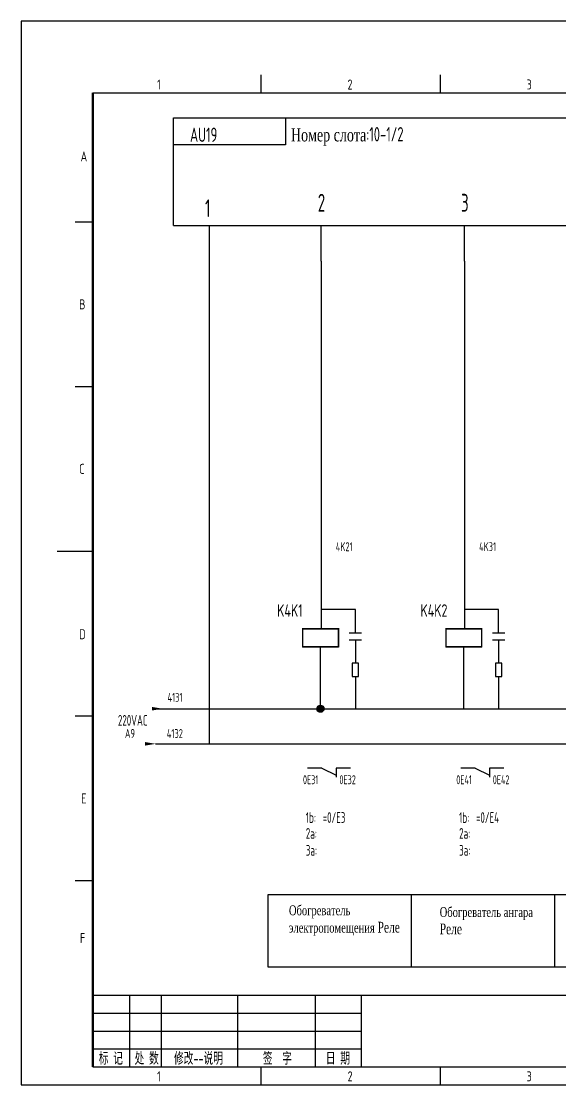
# Model space of a CAD drawing. Extents: x 590 to 9605, y -3741 to 975.
# Drawn here: x 5752.4 to 5902.7, y -1946.5 to -1649.5 of the extents above; entities that cross this region are included whole.
import ezdxf
from ezdxf.enums import TextEntityAlignment as Align

# ---------------------------------------------------------------- set-up
doc = ezdxf.new("R2010")
doc.units = 0
doc.header["$LTSCALE"] = 2
doc.header["$MEASUREMENT"] = 0
for name, pattern in [('DASHED2', [0.375, 0.25, -0.125]), ('DIVIDE', [1.25, 0.5, -0.25, 0, -0.25, 0, -0.25]), ('HIDDEN', [0.375, 0.25, -0.125])]:
    doc.linetypes.add(name, pattern=pattern)
doc.layers.get('0').update_dxf_attribs({"linetype": 'CONTINUOUS'})
doc.layers.add('CONTINUOUS', color=7, linetype='CONTINUOUS')
doc.layers.add('DIVIDE', color=1, linetype='DIVIDE')
doc.styles.add('ROMAN', font='ROMANC.shx', dxfattribs={"width": 0.7, "height": 0.7})
doc.styles.add('ROMANS', font='romans', dxfattribs={"width": 0.67, "bigfont": 'hzlib'})
doc.styles.get("Standard").update_dxf_attribs({"font": 'isocp.shx', "width": 0.707, "bigfont": 'dfst.shx'})

msp = doc.modelspace()

# ---------------------------------------------------------------- hatches: boundary and pattern name
at = {"linetype": 'HIDDEN'}
h = msp.add_hatch(color=0, dxfattribs=at)
edge = h.paths.add_edge_path()
edge.add_arc((5835.87, -1841.5), 1, 0, 360)

# ---------------------------------------------------------------- linework, layer by layer
for p, q in [((5845.62, -1813.74), (5836.11, -1813.74)), ((5845.62, -1820.29), (5845.62, -1813.74)), ((5885.62, -1813.74), (5876.11, -1813.74)), ((5885.62, -1820.29), (5885.62, -1813.74)), ((5845.62, -1822.21), (5845.62, -1828.74)), ((5885.62, -1822.21), (5885.62, -1828.74)), ((5845.62, -1832.51), (5845.62, -1841.5)), ((5885.62, -1832.51), (5885.62, -1841.5))]:
    msp.add_line(p, q)
at = {"color": 6}
for p, q in [((5821.27, -1913.68), (5821.27, -1893.42)), ((5821.27, -1893.42), (6141.27, -1893.42)), ((5861.27, -1913.68), (5861.27, -1893.42)), ((5901.27, -1913.68), (5901.27, -1893.42)), ((5861.27, -1913.68), (5861.27, -1896.49)), ((5901.27, -1913.68), (5901.27, -1896.49)), ((6141.27, -1913.68), (5821.27, -1913.68))]:
    msp.add_line(p, q, dxfattribs=at)
for points in [[(5794.86, -1676.5), (5826.11, -1676.5), (5826.11, -1684), (5794.86, -1684)], [(5844.75, -1832.51), (5846.49, -1832.51), (5846.49, -1828.74), (5844.75, -1828.74)], [(5884.75, -1832.51), (5886.49, -1832.51), (5886.49, -1828.74), (5884.75, -1828.74)]]:
    msp.add_lwpolyline(points, close=True)
at = {"const_width": 0.4}
for points in [[(5830.9, -1819.19), (5840.9, -1819.19), (5840.9, -1824.19), (5830.9, -1824.19), (5830.9, -1819.19)], [(5870.9, -1819.19), (5880.9, -1819.19), (5880.9, -1824.19), (5870.9, -1824.19), (5870.9, -1819.19)]]:
    msp.add_lwpolyline(points, dxfattribs=at)
at = {"layer": 'CONTINUOUS', "color": 3}
for p, q in [((6172.36, -1649.5), (5752.36, -1649.5)), ((5752.36, -1649.5), (5752.36, -1946.5)), ((5752.36, -1946.5), (6172.36, -1946.5))]:
    msp.add_line(p, q, dxfattribs=at)
at = {"layer": 'CONTINUOUS', "linetype": 'Continuous'}
for p, q in [((5819.36, -1669.5), (5819.36, -1664.5)), ((5869.36, -1669.5), (5869.36, -1664.5)), ((5767.36, -1705.5), (5772.36, -1705.5)), ((5767.36, -1751.5), (5772.36, -1751.5)), ((5762.36, -1797.5), (5772.36, -1797.5)), ((5767.36, -1843.5), (5772.36, -1843.5)), ((5767.36, -1889.5), (5772.36, -1889.5)), ((5772.36, -1921.5), (6167.36, -1921.5)), ((5782.63, -1941.5), (5782.63, -1921.5)), ((5791.46, -1941.5), (5791.46, -1921.5)), ((5812.7, -1921.5), (5812.7, -1941.5)), ((5834.36, -1921.5), (5834.36, -1941.5)), ((5847.36, -1941.5), (5847.36, -1921.5)), ((5772.36, -1926.5), (5847.36, -1926.5)), ((5772.36, -1931.5), (5847.36, -1931.5)), ((5772.36, -1936.5), (5847.36, -1936.5)), ((5819.36, -1946.5), (5819.36, -1941.5)), ((5869.36, -1946.5), (5869.36, -1941.5))]:
    msp.add_line(p, q, dxfattribs=at)
at = {"layer": 'CONTINUOUS'}
for p, q in [((5772.36, -1669.5), (6167.36, -1669.5)), ((5794.86, -1676.5), (6154.86, -1676.5)), ((5794.86, -1706.5), (5794.86, -1676.5)), ((5794.86, -1706.5), (6154.86, -1706.5)), ((5836.11, -1716.5), (5836.11, -1706.5)), ((5836.11, -1716.5), (5836.11, -1706.5)), ((5876.11, -1716.5), (5876.11, -1706.5)), ((5836.11, -1716.5), (5836.11, -1819)), ((5876.11, -1716.5), (5876.11, -1819)), ((5840.9, -1819.19), (5830.9, -1819.19)), ((5840.9, -1819.19), (5830.9, -1819.19)), ((5840.9, -1819.19), (5830.9, -1819.19)), ((5830.9, -1819.19), (5830.9, -1824.19)), ((5830.9, -1819.19), (5830.9, -1824.19)), ((5830.9, -1819.19), (5830.9, -1824.19)), ((5840.9, -1824.19), (5840.9, -1819.19)), ((5840.9, -1824.19), (5840.9, -1819.19)), ((5840.9, -1824.19), (5840.9, -1819.19)), ((5843.88, -1820.29), (5847.36, -1820.29)), ((5880.9, -1819.19), (5870.9, -1819.19)), ((5880.9, -1819.19), (5870.9, -1819.19)), ((5880.9, -1819.19), (5870.9, -1819.19)), ((5870.9, -1819.19), (5870.9, -1824.19)), ((5870.9, -1819.19), (5870.9, -1824.19)), ((5870.9, -1819.19), (5870.9, -1824.19)), ((5880.9, -1824.19), (5880.9, -1819.19)), ((5880.9, -1824.19), (5880.9, -1819.19)), ((5880.9, -1824.19), (5880.9, -1819.19)), ((5883.88, -1820.29), (5887.36, -1820.29)), ((5843.88, -1822.21), (5847.36, -1822.21)), ((5883.88, -1822.21), (5887.36, -1822.21)), ((5830.9, -1824.19), (5835.9, -1824.19)), ((5830.9, -1824.19), (5835.9, -1824.19)), ((5830.9, -1824.19), (5835.9, -1824.19)), ((5835.9, -1841.69), (5835.9, -1824.19)), ((5835.9, -1824.19), (5840.9, -1824.19)), ((5835.9, -1824.19), (5840.9, -1824.19)), ((5835.9, -1824.19), (5840.9, -1824.19)), ((5870.9, -1824.19), (5875.9, -1824.19)), ((5870.9, -1824.19), (5875.9, -1824.19)), ((5870.9, -1824.19), (5875.9, -1824.19)), ((5875.9, -1841.69), (5875.9, -1824.19)), ((5875.9, -1824.19), (5880.9, -1824.19)), ((5875.9, -1824.19), (5880.9, -1824.19)), ((5875.9, -1824.19), (5880.9, -1824.19)), ((5789.86, -1841.5), (6156.11, -1841.5)), ((5789.86, -1851.3), (6156.11, -1851.3)), ((5844.27, -1858.06), (5840.27, -1858.06)), ((5887.07, -1858.06), (5883.07, -1858.06)), ((5772.36, -1941.5), (6167.36, -1941.5))]:
    msp.add_line(p, q, dxfattribs=at)
at = {"layer": 'CONTINUOUS', "lineweight": 50}
msp.add_line((5772.36, -1669.5), (5772.36, -1941.5), dxfattribs=at)
at = {"layer": 'CONTINUOUS', "color": 1}
msp.add_line((5804.86, -1851.3), (5804.86, -1706.5), dxfattribs=at)
at = {"layer": 'CONTINUOUS', "color": 7}
for p, q in [((5836.27, -1858.06), (5832.27, -1858.06)), ((5836.27, -1858.06), (5840.27, -1860.06)), ((5879.07, -1858.06), (5875.07, -1858.06)), ((5879.07, -1858.06), (5883.07, -1860.06))]:
    msp.add_line(p, q, dxfattribs=at)
at = {"layer": 'CONTINUOUS', "ltscale": 2}
for p, q in [((5840.27, -1858.06), (5840.27, -1860.64)), ((5883.07, -1858.06), (5883.07, -1860.64))]:
    msp.add_line(p, q, dxfattribs=at)
at = {"layer": 'CONTINUOUS'}
msp.add_circle((5835.87, -1841.5), 1, dxfattribs=at)
at = {"layer": 'DIVIDE', "color": 6}
for points in [[(5788.82, -1841), (5788.82, -1842), (5791.82, -1841.5)], [(5786.86, -1850.8), (5786.86, -1851.8), (5789.86, -1851.3)]]:
    msp.add_solid(points, dxfattribs=at)

# ---------------------------------------------------------------- texts
at = {"layer": 'CONTINUOUS', "linetype": 'Continuous', "style": 'ROMAN', "width": 0.7}
for s, p in [('1', (5790.28, -1668.56)), ('2', (5843.44, -1668.56)), ('3', (5893.42, -1668.56)), ('A', (5768.92, -1688.65)), ('B', (5768.53, -1729.97)), ('C', (5768.53, -1775.91)), ('D', (5768.53, -1822.08)), ('E', (5769.09, -1867.97)), ('F', (5768.74, -1906.97)), ('1', (5790.28, -1945.56)), ('2', (5843.44, -1945.56)), ('3', (5893.42, -1945.56))]:
    msp.add_text(s, height=2.8, dxfattribs=at).set_placement(p)
at = {"layer": 'CONTINUOUS', "color": 0, "width": 0.707}
msp.add_text('AU19', height=4, dxfattribs=at).set_placement((5799.45, -1683.2))
at = {"layer": 'CONTINUOUS', "color": 1, "width": 0.67}
for s, height, p in [('2', 5, (5835.12, -1702.7)), ('3', 5, (5875.12, -1702.7)), ('1', 5, (5803.65, -1704.23)), ('4131', 2.5, (5793.18, -1839.57)), ('220VAC', 3, (5779.34, -1846.24)), ('4132', 2.5, (5792.98, -1849.68))]:
    msp.add_text(s, height=height, dxfattribs=at).set_placement(p)
at = {"layer": 'CONTINUOUS', "color": 7, "width": 0.67}
for s, p in [('4K21', (5840.15, -1797.5)), ('4K31', (5880.15, -1797.5)), ('A9', (5781.29, -1849.64))]:
    msp.add_text(s, height=2.5, dxfattribs=at).set_placement(p)
at = {"layer": 'CONTINUOUS', "style": 'ROMANS', "width": 0.67}
for s, p in [('K4K1', (5823.79, -1815.81)), ('K4K2', (5863.79, -1815.81))]:
    msp.add_text(s, height=3.5, dxfattribs=at).set_placement(p)
at = {"layer": 'CONTINUOUS', "color": 0, "linetype": 'ByBlock', "width": 0.707}
for s, p in [('0E31', (5830.99, -1862.58)), ('0E32', (5841.17, -1862.58)), ('0E41', (5873.79, -1862.58)), ('0E42', (5883.98, -1862.58))]:
    msp.add_text(s, height=2.5, dxfattribs=at).set_placement(p)
at = {"layer": 'CONTINUOUS', "color": 6, "width": 0.67}
for s, p in [('1b:', (5831.79, -1873.38)), ('=0/E3', (5836.5, -1873.38)), ('1b:', (5874.59, -1873.38)), ('=0/E4', (5879.3, -1873.38)), ('2a:', (5831.79, -1877.82)), ('2a:', (5874.59, -1877.82)), ('3a:', (5831.79, -1882.53)), ('3a:', (5874.59, -1882.53))]:
    msp.add_text(s, height=3, dxfattribs=at).set_placement(p)
at = {"layer": 'CONTINUOUS', "width": 0.67}
for s, p in [('标 记', (5777.36, -1939)), ('处 数', (5787.36, -1939)), ('修改--说明', (5801.82, -1939)), ('签  字', (5823.85, -1939)), ('日 期', (5840.73, -1939))]:
    msp.add_text(s, height=3.5, dxfattribs=at).set_placement(p, align=Align.MIDDLE)
at = {"layer": 'CONTINUOUS', "color": 1, "insert": (5827.63, -1681.65), "char_height": 4, "width": 130, "attachment_point": 4}
msp.add_mtext('{\\fTimes New Roman|b0|i0|c204|p18;\\H0.9167x;\\C256;Номер слота}:10-1/2', dxfattribs=at)
at = {"layer": 'CONTINUOUS', "linetype": 'DASHED2', "ltscale": 2, "char_height": 3, "width": 32.1778, "attachment_point": 1}
for s, insert in [('{\\fTimes New Roman|b0|i0|c204|p18;\\H0.9167x;\\C6;Обогреватель электропомещения\\fTimes New Roman|b0|i0|c238|p18;\\H1.0909x; \\fTimes New Roman|b0|i0|c204|p18;Реле }', (5827.08, -1896.42)), ('{\\fTimes New Roman|b0|i0|c204|p18;\\H0.9167x;\\C6;Обогреватель ангара\\fTimes New Roman|b0|i0|c238|p18;\\H1.0909x; \\P\\fTimes New Roman|b0|i0|c204|p18;Реле }', (5869.16, -1896.9))]:
    msp.add_mtext(s, dxfattribs=dict(at, insert=insert))

doc.saveas('drawing.dxf')
